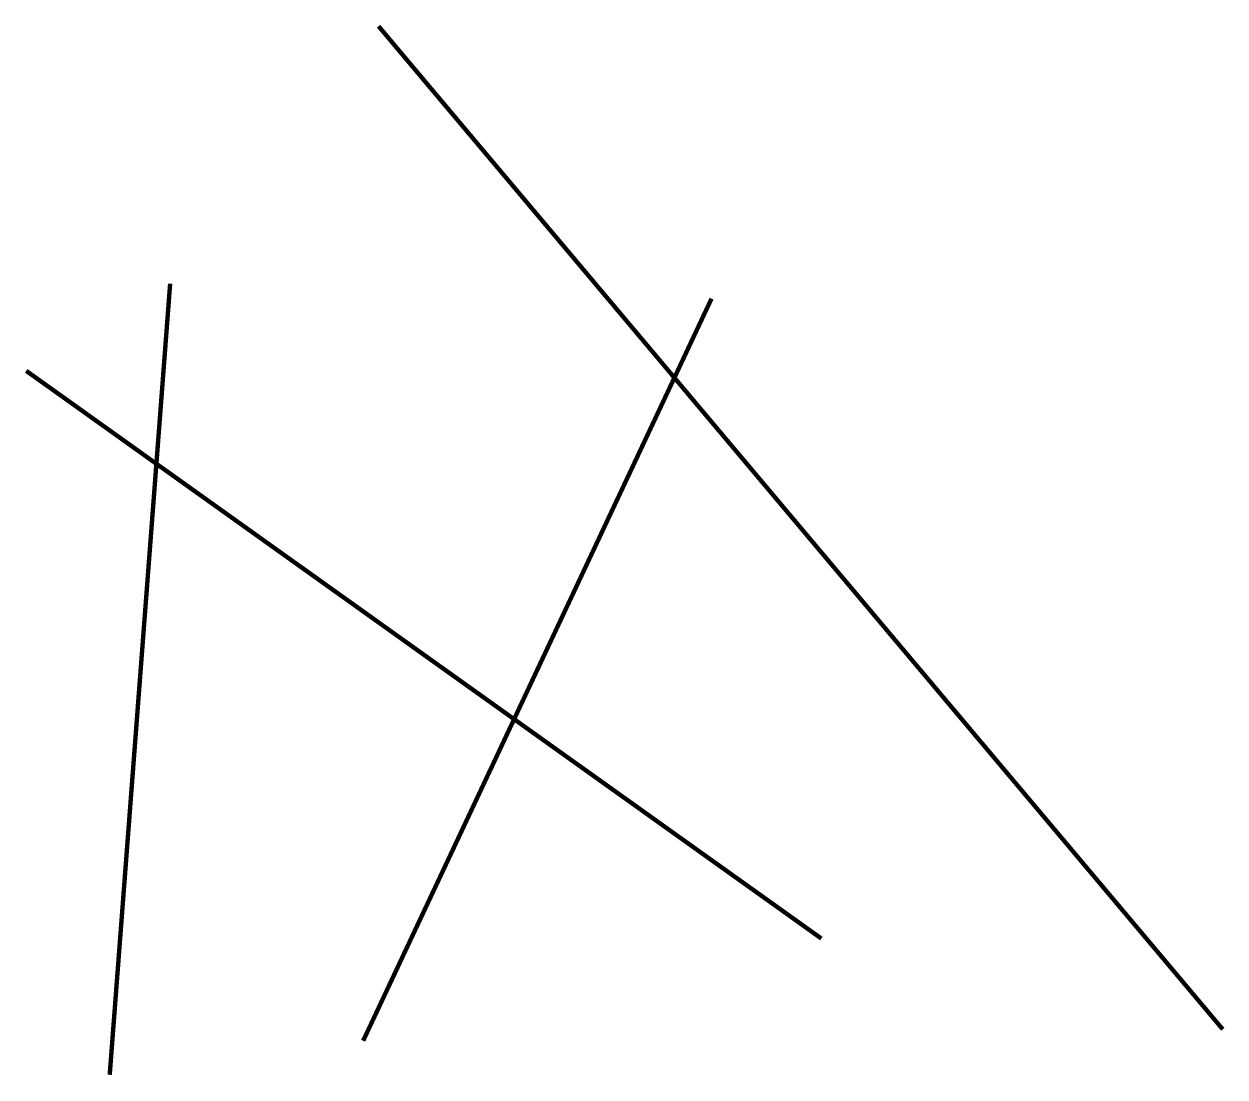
# Model space of a CAD drawing. Extents: x 0 to 49.6, y 13.4 to 56.8.
import ezdxf

# ---------------------------------------------------------------- set-up
doc = ezdxf.new("R2010")
doc.units = 0
doc.layers.get('0').update_dxf_attribs({"linetype": 'CONTINUOUS'})

msp = doc.modelspace()

# ---------------------------------------------------------------- linework, layer by layer
at = {"color": 7, "const_width": 0.181}
for points in [[(49.477, 15.329), (14.66, 56.702)], [(3.573, 13.456), (6.065, 46.083)], [(14.026, 14.861), (28.391, 45.464)], [(0.129, 42.488), (32.922, 19.075)]]:
    msp.add_lwpolyline(points, dxfattribs=at)

doc.saveas('drawing.dxf')
